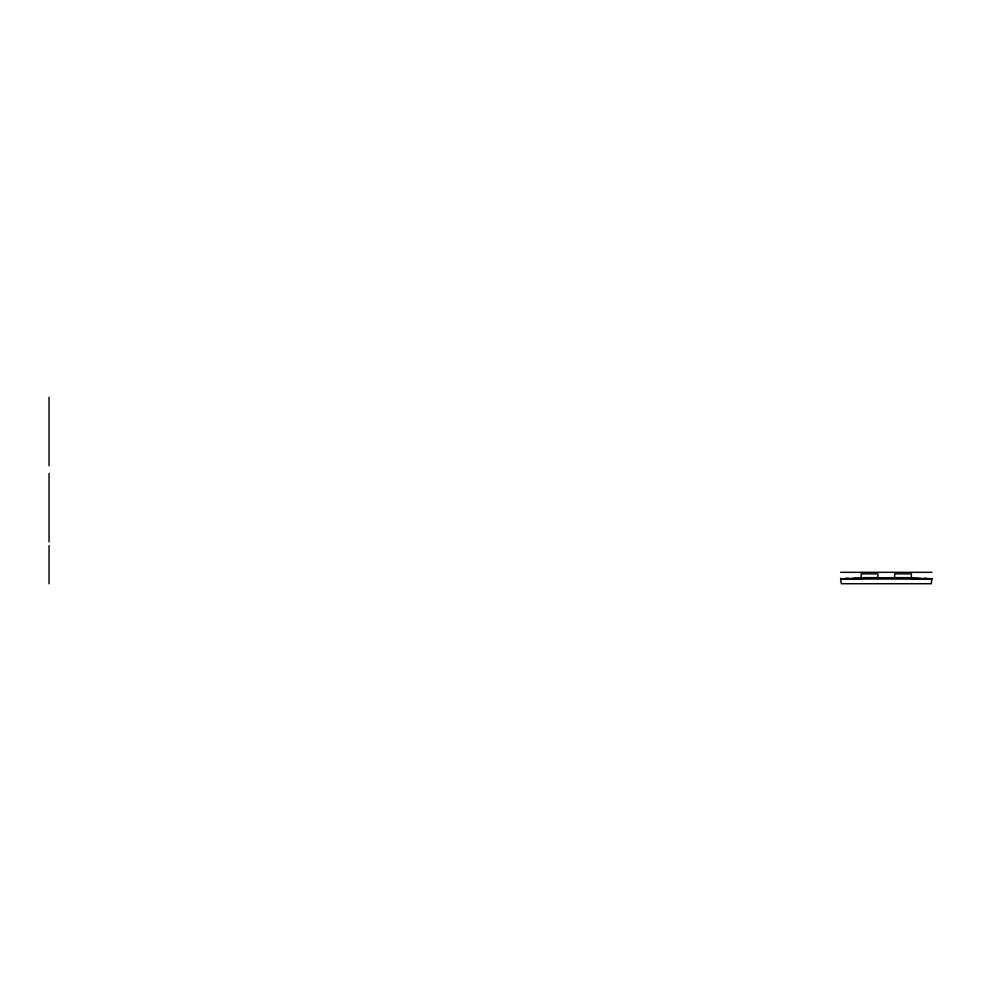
<?xml version="1.0" encoding="UTF-8"?>
<svg xmlns="http://www.w3.org/2000/svg" width="981" height="981" viewBox="0 0 981 981"><rect width="100%" height="100%" fill="white"/><g stroke="black" fill="none" stroke-linecap="round" stroke-linejoin="round"><path stroke-width="1.47" d="M848.222 578.03L840.619 579.023L841.281 583.732L931.288 583.732L931.95 578.336M840.619 572.315L931.95 572.315M861.171 577.65L877.909 577.65M894.66 577.65L911.398 577.65M924.335 578.03L931.95 579.023L840.619 579.023L840.619 578.336M911.398 578.079L911.398 573.848L894.66 573.848L894.66 578.079M877.909 578.079L877.909 573.848L861.171 573.848L861.171 578.079M49.05 397.268L49.05 465.767M49.05 473.369L49.05 541.88M49.05 545.681L49.05 583.732M855.273 578.03L844.42 579.023A910.294 910.294 0 0 1 928.149 579.023L917.296 578.03L855.273 578.03"/></g></svg>
